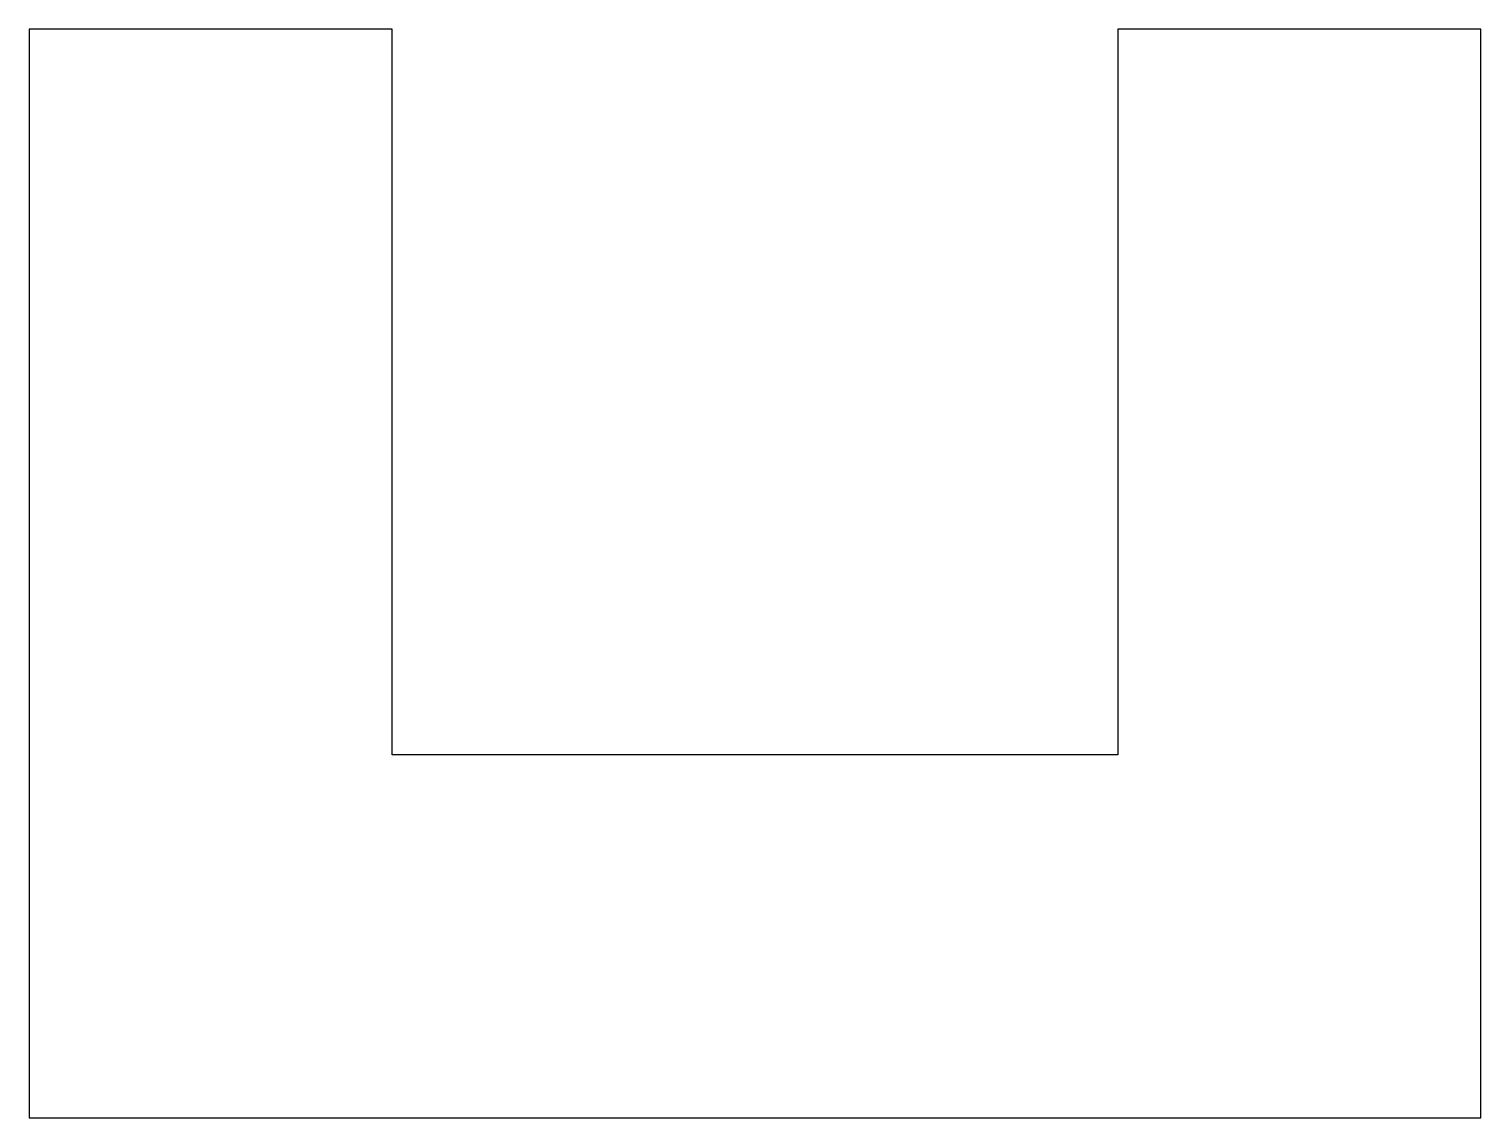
# Model space of a CAD drawing. Header units: metres. Extents: x 0 to 80, y 0 to 60.
import ezdxf

# ---------------------------------------------------------------- set-up
doc = ezdxf.new("R2010")
doc.units = ezdxf.units.M

msp = doc.modelspace()

# ---------------------------------------------------------------- linework, layer by layer
msp.add_lwpolyline([(0, 0), (80, 0), (80, 60), (60, 60), (60, 20), (20, 20), (20, 60), (0, 60)], close=True)

doc.saveas('drawing.dxf')
